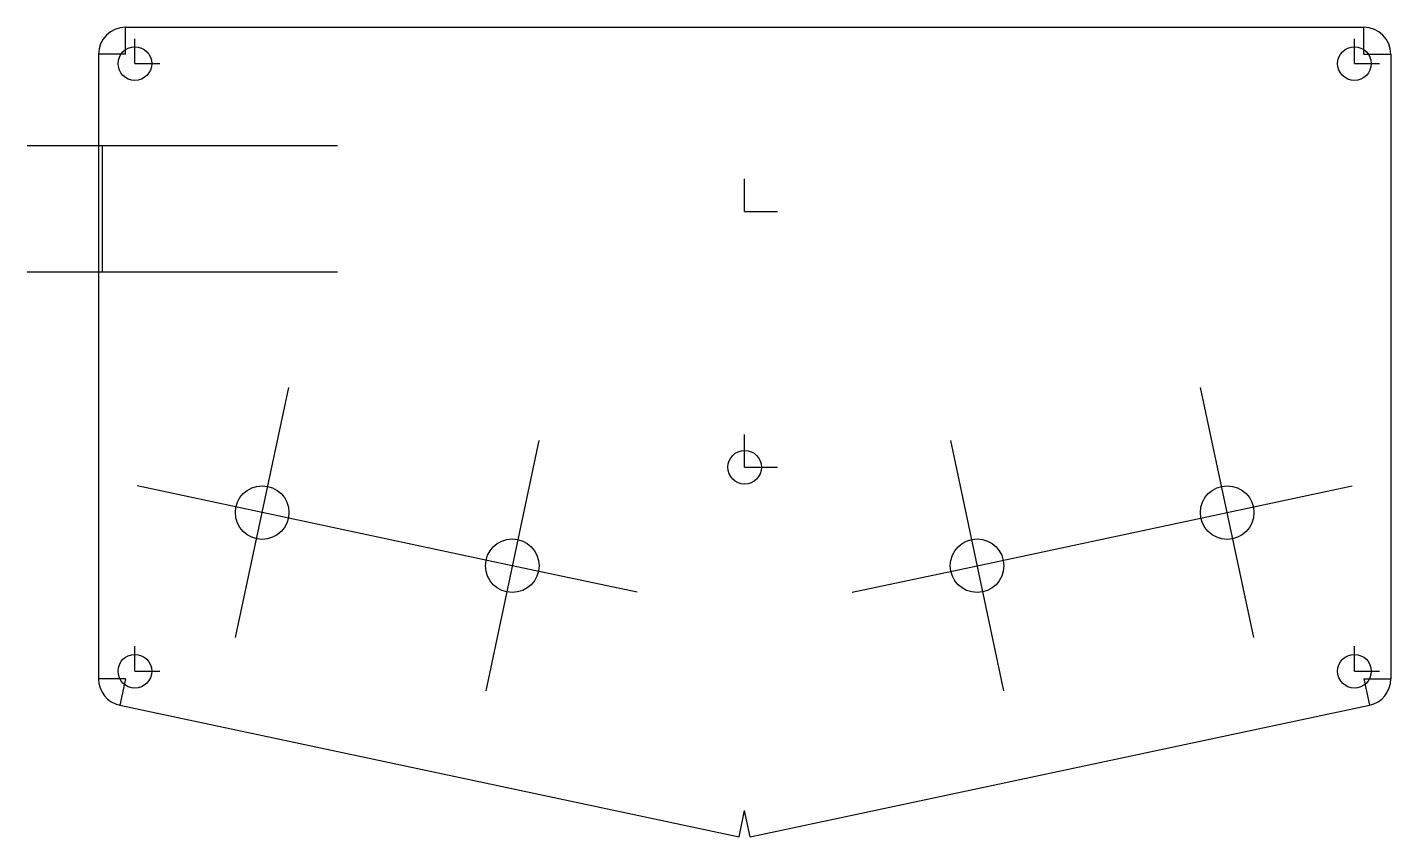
# Model space of a CAD drawing. Extents: x -53 to 48, y -27 to 33.
import ezdxf

# ---------------------------------------------------------------- set-up
doc = ezdxf.new("R2010")
doc.units = 0
doc.header["$MEASUREMENT"] = 0
doc.layers.add('MODELSKETCH_VISIBLE', color=7, linetype='CONTINUOUS')

msp = doc.modelspace()

# ---------------------------------------------------------------- linework, layer by layer
at = {"layer": 'MODELSKETCH_VISIBLE'}
for p, q in [((-46.01, 30.7), (-46.01, 32.7)), ((-46.01, 32.7), (46.01, 32.7)), ((46.01, 30.7), (46.01, 32.7)), ((-45.31, 30), (-45.31, 31.85)), ((45.31, 30), (45.31, 31.85)), ((-46.01, 30.7), (-48.01, 30.7)), ((-48.01, 30.7), (-48.01, -15.73)), ((46.01, 30.7), (48.01, 30.7)), ((48.01, 30.7), (48.01, -15.73)), ((-45.31, 30), (-43.46, 30)), ((45.31, 30), (47.16, 30)), ((-53.31, 23.92), (-30.26, 23.92)), ((-47.71, 14.53), (-47.71, 23.92)), ((0, 19), (0, 21.43)), ((0, 19), (2.43, 19)), ((-53.31, 14.53), (-30.26, 14.53)), ((-37.83, -12.66), (-33.88, 5.93)), ((37.83, -12.66), (33.88, 5.93)), ((0, 0), (0, 2.43)), ((-15.29, 1.98), (-19.24, -16.61)), ((15.29, 1.98), (19.24, -16.61)), ((0, 0), (2.43, 0)), ((-35.85, -3.37), (-45.14, -1.39)), ((35.85, -3.37), (45.14, -1.39)), ((-17.27, -7.32), (-35.85, -3.37)), ((17.27, -7.32), (35.85, -3.37)), ((-7.98, -9.29), (-17.27, -7.32)), ((7.98, -9.29), (17.27, -7.32)), ((-45.31, -15.16), (-45.31, -13.31)), ((45.31, -15.16), (45.31, -13.31)), ((-45.31, -15.16), (-43.46, -15.16)), ((45.31, -15.16), (47.16, -15.16)), ((-46.01, -15.73), (-48.01, -15.73)), ((-46.01, -15.73), (-46.42, -17.68)), ((46.01, -15.73), (46.42, -17.68)), ((46.01, -15.73), (48.01, -15.73)), ((-46.42, -17.68), (-0.42, -27.46)), ((0.42, -27.46), (46.42, -17.68)), ((-0.42, -27.46), (0, -25.5)), ((0.42, -27.46), (0, -25.5))]:
    msp.add_line(p, q, dxfattribs=at)
for centre, radius in [((-45.31, 30), 1.25), ((45.31, 30), 1.25), ((0, 0), 1.25), ((-35.85, -3.37), 1.99), ((35.85, -3.37), 1.99), ((-17.27, -7.32), 1.99), ((17.27, -7.32), 1.99), ((-45.31, -15.16), 1.25), ((45.31, -15.16), 1.25)]:
    msp.add_circle(centre, radius, dxfattribs=at)
for centre, start, end in [((-46.01, 30.7), 90, 180), ((46.01, 30.7), 0, 90), ((-46.01, -15.73), 180, 258), ((46.01, -15.73), 282, 0)]:
    msp.add_arc(centre, 2, start, end, dxfattribs=at)

doc.saveas('drawing.dxf')
